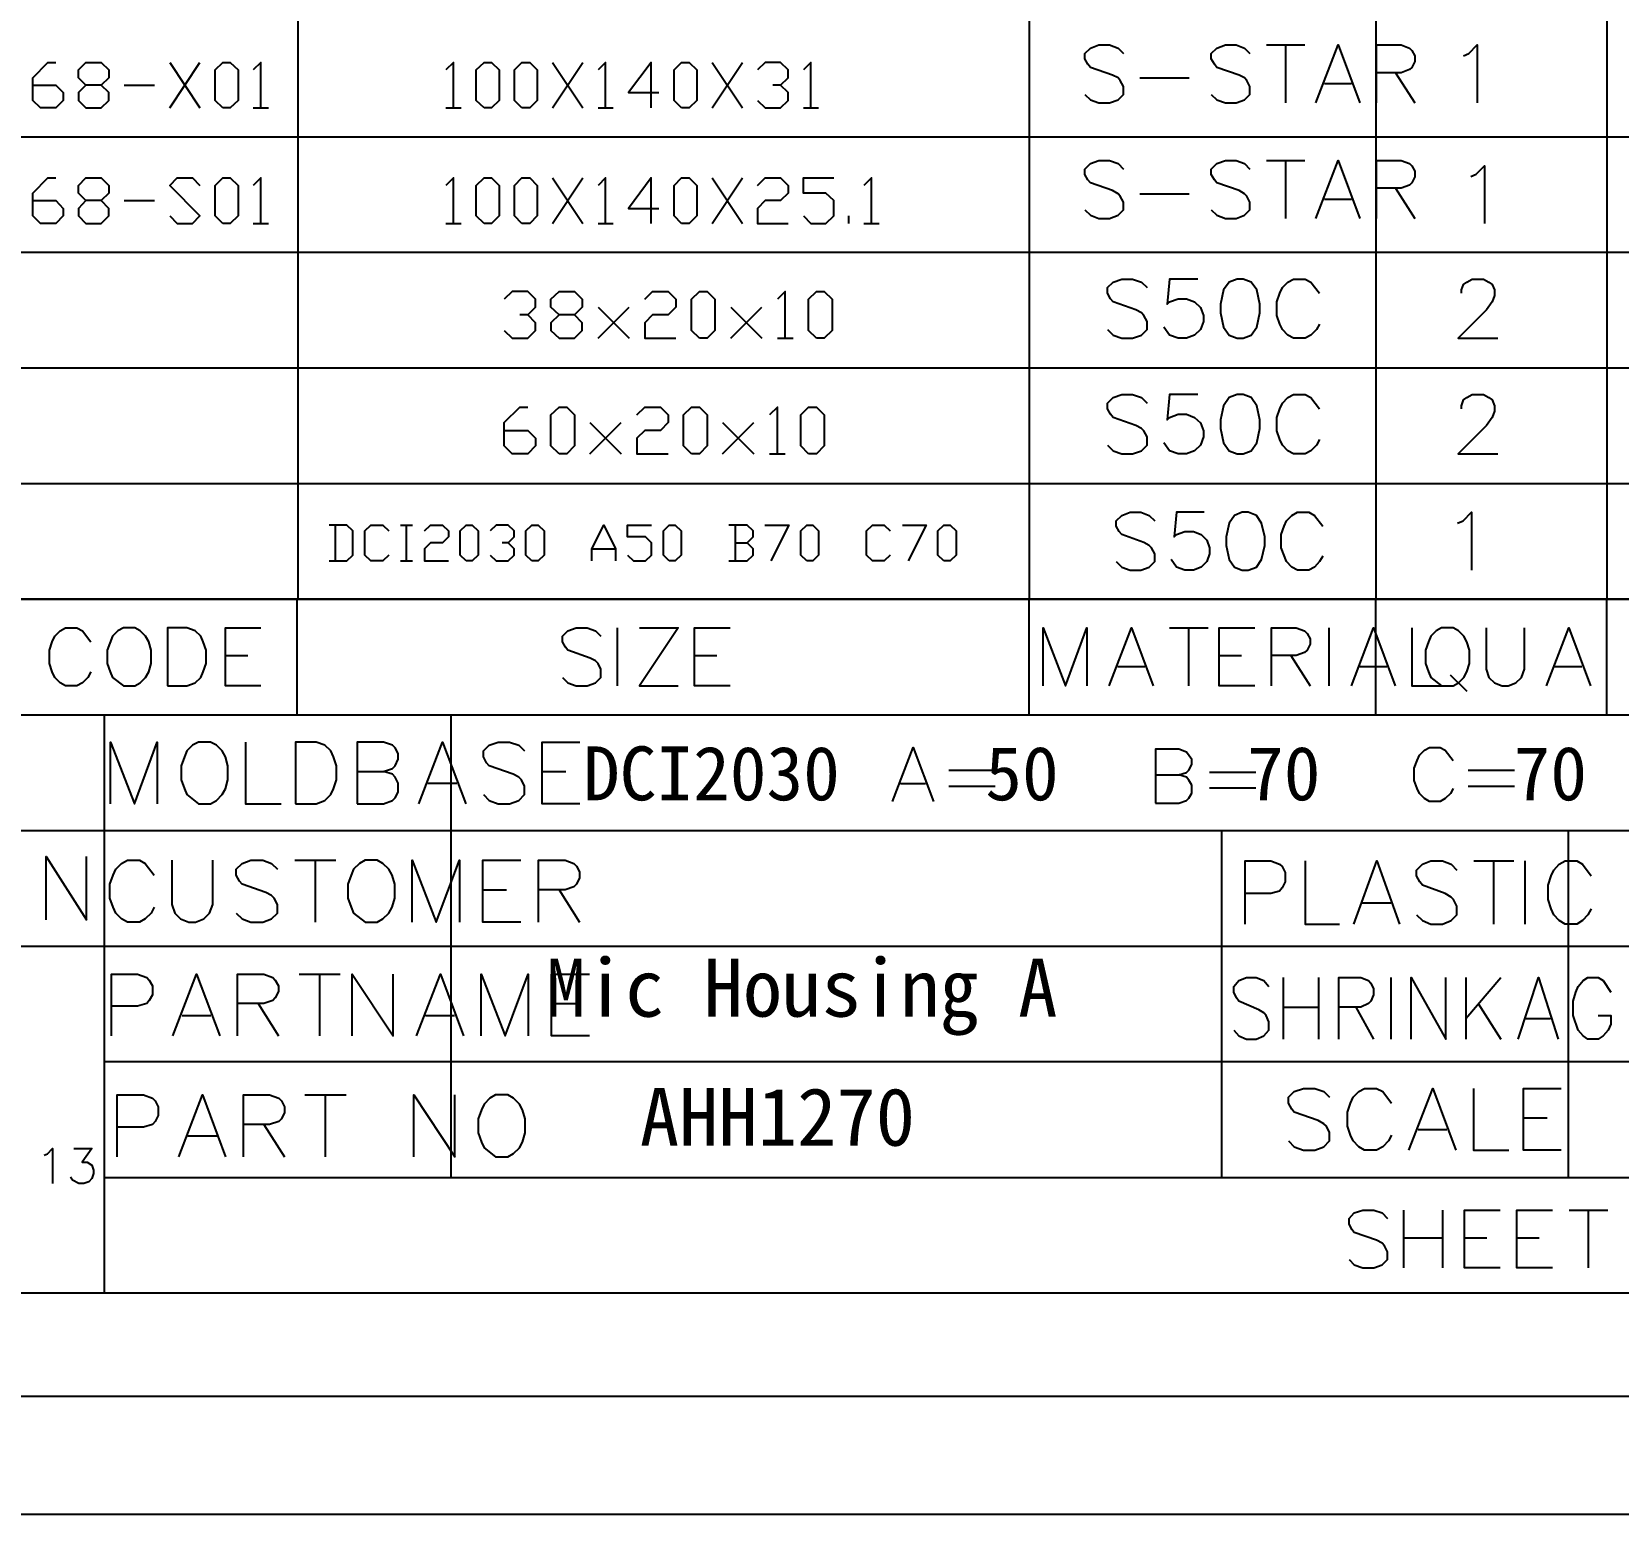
# Model space of a CAD drawing. Header units: inches. Extents: x 0 to 325, y 148 to 354.
# Drawn here: x 267.16 to 294.35, y 147.95 to 173.34 of the extents above; entities that cross this region are included whole.
import ezdxf

# ---------------------------------------------------------------- set-up
doc = ezdxf.new("R2010")
doc.units = ezdxf.units.IN
doc.header["$MEASUREMENT"] = 0
doc.styles.add('PDF SimSun', font='simsun.ttc')

# ---------------------------------------------------------------- blocks, each defined once
blk = doc.blocks.new('AHH1270-500010_3')
at = {"transparency": 33554687}
for points in [[(0.118, 147.946), (324.53, 147.946), (324.53, 353.813), (0.118, 353.813), (0.118, 147.946)], [(19.615, 149.968), (304.507, 149.968), (304.507, 351.791), (19.615, 351.791), (19.615, 149.968)], [(285.212, 172.269), (285.305, 172.176), (285.448, 172.127), (285.635, 172.127), (285.778, 172.176), (285.871, 172.269), (285.871, 172.402), (285.817, 172.506), (285.778, 172.55), (285.684, 172.599), (285.305, 172.732), (285.261, 172.786), (285.212, 172.88), (285.212, 172.968), (285.305, 173.062), (285.448, 173.116), (285.635, 173.116), (285.778, 173.062), (285.871, 172.968)], [(287.377, 172.269), (287.47, 172.176), (287.618, 172.127), (287.8, 172.127), (287.947, 172.176), (288.036, 172.269), (288.036, 172.402), (287.987, 172.506), (287.947, 172.55), (287.854, 172.599), (287.47, 172.732), (287.431, 172.786), (287.377, 172.88), (287.377, 172.968), (287.47, 173.062), (287.618, 173.116), (287.8, 173.116), (287.947, 173.062), (288.036, 172.968)], [(288.321, 173.116), (288.98, 173.116)], [(288.651, 172.127), (288.651, 173.116)], [(289.167, 172.127), (289.551, 173.116), (289.92, 172.127)], [(290.205, 172.127), (290.205, 173.116), (290.628, 173.116), (290.771, 173.062), (290.815, 173.022), (290.865, 172.929), (290.865, 172.835), (290.815, 172.732), (290.771, 172.693), (290.628, 172.638), (290.205, 172.638)], [(291.696, 172.929), (291.79, 172.968), (291.932, 173.116), (291.932, 172.127)], [(267.181, 172.427), (267.575, 172.427), (267.703, 172.299), (267.703, 172.166), (267.575, 172.038), (267.314, 172.038), (267.181, 172.166), (267.181, 172.555), (267.442, 172.816), (267.575, 172.816)], [(268.091, 172.038), (268.352, 172.038), (268.485, 172.166), (268.485, 172.299), (268.352, 172.427), (268.091, 172.427), (267.963, 172.555), (267.963, 172.688), (268.091, 172.816), (268.352, 172.816), (268.485, 172.688), (268.485, 172.555), (268.352, 172.427)], [(269.528, 172.038), (270.044, 172.816)], [(269.528, 172.816), (270.044, 172.038)], [(270.438, 172.038), (270.305, 172.166), (270.305, 172.688), (270.438, 172.816), (270.566, 172.816), (270.699, 172.688), (270.699, 172.166), (270.566, 172.038), (270.438, 172.038)], [(271.087, 172.038), (271.087, 172.816), (270.959, 172.688)], [(274.393, 172.038), (274.393, 172.816), (274.261, 172.688)], [(274.915, 172.038), (274.782, 172.166), (274.782, 172.688), (274.915, 172.816), (275.043, 172.816), (275.176, 172.688), (275.176, 172.166), (275.043, 172.038), (274.915, 172.038)], [(275.564, 172.038), (275.436, 172.166), (275.436, 172.688), (275.564, 172.816), (275.697, 172.816), (275.825, 172.688), (275.825, 172.166), (275.697, 172.038), (275.564, 172.038)], [(276.086, 172.038), (276.607, 172.816)], [(276.086, 172.816), (276.607, 172.038)], [(276.996, 172.038), (276.996, 172.816), (276.868, 172.688)], [(277.778, 172.038), (277.778, 172.816), (277.389, 172.299), (277.911, 172.299)], [(278.3, 172.038), (278.172, 172.166), (278.172, 172.688), (278.3, 172.816), (278.432, 172.816), (278.56, 172.688), (278.56, 172.166), (278.432, 172.038), (278.3, 172.038)], [(278.821, 172.038), (279.343, 172.816)], [(278.821, 172.816), (279.343, 172.038)], [(279.992, 172.427), (280.125, 172.555), (280.125, 172.688), (279.992, 172.816), (279.731, 172.816), (279.603, 172.688)], [(280.514, 172.038), (280.514, 172.816), (280.386, 172.688)], [(290.535, 172.638), (290.865, 172.127)], [(268.091, 172.427), (267.963, 172.299), (267.963, 172.166), (268.091, 172.038)], [(268.746, 172.427), (269.267, 172.427)], [(279.603, 172.166), (279.731, 172.038), (279.992, 172.038), (280.125, 172.166), (280.125, 172.299), (279.992, 172.427), (279.864, 172.427)], [(286.152, 172.55), (286.998, 172.55)], [(289.315, 172.456), (289.777, 172.456)], [(270.959, 172.038), (271.22, 172.038)], [(274.261, 172.038), (274.521, 172.038)], [(276.868, 172.038), (277.129, 172.038)], [(280.386, 172.038), (280.646, 172.038)], [(285.212, 170.292), (285.305, 170.198), (285.448, 170.144), (285.635, 170.144), (285.778, 170.198), (285.871, 170.292), (285.871, 170.425), (285.817, 170.528), (285.778, 170.567), (285.684, 170.621), (285.305, 170.754), (285.261, 170.803), (285.212, 170.897), (285.212, 170.99), (285.305, 171.084), (285.448, 171.138), (285.635, 171.138), (285.778, 171.084), (285.871, 170.99)], [(287.377, 170.292), (287.47, 170.198), (287.618, 170.144), (287.8, 170.144), (287.947, 170.198), (288.036, 170.292), (288.036, 170.425), (287.987, 170.528), (287.947, 170.567), (287.854, 170.621), (287.47, 170.754), (287.431, 170.803), (287.377, 170.897), (287.377, 170.99), (287.47, 171.084), (287.618, 171.138), (287.8, 171.138), (287.947, 171.084), (288.036, 170.99)], [(288.321, 171.138), (288.98, 171.138)], [(288.651, 170.144), (288.651, 171.138)], [(289.167, 170.144), (289.551, 171.138), (289.92, 170.144)], [(290.205, 170.144), (290.205, 171.138), (290.628, 171.138), (290.771, 171.084), (290.815, 171.044), (290.865, 170.951), (290.865, 170.858), (290.815, 170.754), (290.771, 170.715), (290.628, 170.661), (290.205, 170.661)], [(291.824, 170.862), (291.917, 170.902), (292.06, 171.044), (292.06, 170.056)], [(267.181, 170.449), (267.575, 170.449), (267.703, 170.316), (267.703, 170.188), (267.575, 170.056), (267.314, 170.056), (267.181, 170.188), (267.181, 170.577), (267.442, 170.838), (267.575, 170.838)], [(268.091, 170.056), (268.352, 170.056), (268.485, 170.188), (268.485, 170.316), (268.352, 170.449), (268.091, 170.449), (267.963, 170.577), (267.963, 170.71), (268.091, 170.838), (268.352, 170.838), (268.485, 170.71), (268.485, 170.577), (268.352, 170.449)], [(269.528, 170.188), (269.656, 170.056), (269.916, 170.056), (270.044, 170.188), (269.528, 170.71), (269.656, 170.838), (269.916, 170.838), (270.044, 170.71)], [(270.438, 170.056), (270.305, 170.188), (270.305, 170.71), (270.438, 170.838), (270.566, 170.838), (270.699, 170.71), (270.699, 170.188), (270.566, 170.056), (270.438, 170.056)], [(271.087, 170.056), (271.087, 170.838), (270.959, 170.71)], [(274.393, 170.056), (274.393, 170.838), (274.261, 170.71)], [(274.915, 170.056), (274.782, 170.188), (274.782, 170.71), (274.915, 170.838), (275.043, 170.838), (275.176, 170.71), (275.176, 170.188), (275.043, 170.056), (274.915, 170.056)], [(275.564, 170.056), (275.436, 170.188), (275.436, 170.71), (275.564, 170.838), (275.697, 170.838), (275.825, 170.71), (275.825, 170.188), (275.697, 170.056), (275.564, 170.056)], [(276.086, 170.056), (276.607, 170.838)], [(276.086, 170.838), (276.607, 170.056)], [(276.996, 170.056), (276.996, 170.838), (276.868, 170.71)], [(277.778, 170.056), (277.778, 170.838), (277.389, 170.316), (277.911, 170.316)], [(278.3, 170.056), (278.172, 170.188), (278.172, 170.71), (278.3, 170.838), (278.432, 170.838), (278.56, 170.71), (278.56, 170.188), (278.432, 170.056), (278.3, 170.056)], [(278.821, 170.056), (279.343, 170.838)], [(278.821, 170.838), (279.343, 170.056)], [(279.603, 170.71), (279.731, 170.838), (279.992, 170.838), (280.125, 170.71), (280.125, 170.577), (279.992, 170.449), (279.731, 170.449), (279.603, 170.316), (279.603, 170.056), (280.125, 170.056)], [(280.386, 170.188), (280.514, 170.056), (280.774, 170.056), (280.907, 170.188), (280.907, 170.449), (280.774, 170.577), (280.386, 170.577), (280.386, 170.838), (280.907, 170.838)], [(281.556, 170.056), (281.556, 170.838), (281.424, 170.71)], [(286.152, 170.567), (286.998, 170.567)], [(289.315, 170.474), (289.777, 170.474)], [(290.535, 170.661), (290.865, 170.144)], [(268.091, 170.449), (267.963, 170.316), (267.963, 170.188), (268.091, 170.056)], [(268.746, 170.449), (269.267, 170.449)], [(281.168, 170.056), (281.168, 170.188)], [(270.959, 170.056), (271.22, 170.056)], [(274.261, 170.056), (274.521, 170.056)], [(276.868, 170.056), (277.129, 170.056)], [(281.424, 170.056), (281.684, 170.056)], [(285.596, 168.24), (285.694, 168.142), (285.842, 168.093), (286.029, 168.093), (286.181, 168.142), (286.275, 168.24), (286.275, 168.378), (286.22, 168.481), (286.181, 168.526), (286.083, 168.58), (285.694, 168.717), (285.65, 168.767), (285.596, 168.865), (285.596, 168.959), (285.694, 169.052), (285.842, 169.106), (286.029, 169.106), (286.181, 169.052), (286.275, 168.959)], [(287.145, 169.106), (286.658, 169.106), (286.619, 168.673), (286.658, 168.717), (286.806, 168.767), (286.953, 168.767), (287.091, 168.717), (287.19, 168.619), (287.244, 168.481), (287.244, 168.378), (287.19, 168.24), (287.091, 168.142), (286.953, 168.093), (286.806, 168.093), (286.658, 168.142), (286.565, 168.28)], [(287.819, 168.093), (287.923, 168.093), (288.06, 168.142), (288.154, 168.28), (288.208, 168.526), (288.208, 168.673), (288.154, 168.919), (288.06, 169.052), (287.923, 169.106), (287.819, 169.106), (287.682, 169.052), (287.583, 168.919), (287.534, 168.673), (287.534, 168.526), (287.583, 168.28), (287.682, 168.142), (287.819, 168.093)], [(289.231, 168.334), (289.177, 168.24), (289.084, 168.142), (288.985, 168.093), (288.784, 168.093), (288.69, 168.142), (288.597, 168.24), (288.552, 168.334), (288.498, 168.481), (288.498, 168.717), (288.552, 168.865), (288.597, 168.959), (288.69, 169.052), (288.784, 169.106), (288.985, 169.106), (289.084, 169.052), (289.231, 168.865)], [(291.662, 168.865), (291.662, 168.919), (291.701, 169.013), (291.755, 169.052), (291.849, 169.106), (292.04, 169.106), (292.134, 169.052), (292.188, 169.013), (292.232, 168.919), (292.232, 168.821), (292.188, 168.717), (292.095, 168.58), (291.608, 168.093), (292.286, 168.093)], [(275.663, 168.491), (275.795, 168.624), (275.795, 168.762), (275.663, 168.895), (275.397, 168.895), (275.259, 168.762)], [(276.199, 168.093), (276.465, 168.093), (276.597, 168.225), (276.597, 168.358), (276.465, 168.491), (276.199, 168.491), (276.061, 168.624), (276.061, 168.762), (276.199, 168.895), (276.465, 168.895), (276.597, 168.762), (276.597, 168.624), (276.465, 168.491)], [(277.67, 168.762), (277.803, 168.895), (278.068, 168.895), (278.201, 168.762), (278.201, 168.624), (278.068, 168.491), (277.803, 168.491), (277.67, 168.358), (277.67, 168.093), (278.201, 168.093)], [(278.605, 168.093), (278.472, 168.225), (278.472, 168.762), (278.605, 168.895), (278.737, 168.895), (278.87, 168.762), (278.87, 168.225), (278.737, 168.093), (278.605, 168.093)], [(280.076, 168.093), (280.076, 168.895), (279.943, 168.762)], [(280.612, 168.093), (280.474, 168.225), (280.474, 168.762), (280.612, 168.895), (280.745, 168.895), (280.878, 168.762), (280.878, 168.225), (280.745, 168.093), (280.612, 168.093)], [(276.868, 168.093), (277.399, 168.624)], [(276.868, 168.624), (277.399, 168.093)], [(279.141, 168.093), (279.672, 168.624)], [(279.141, 168.624), (279.672, 168.093)], [(275.259, 168.225), (275.397, 168.093), (275.663, 168.093), (275.795, 168.225), (275.795, 168.358), (275.663, 168.491), (275.53, 168.491)], [(276.199, 168.491), (276.061, 168.358), (276.061, 168.225), (276.199, 168.093)], [(279.943, 168.093), (280.209, 168.093)], [(285.596, 166.262), (285.694, 166.164), (285.842, 166.11), (286.029, 166.11), (286.181, 166.164), (286.275, 166.262), (286.275, 166.4), (286.22, 166.504), (286.181, 166.548), (286.083, 166.597), (285.694, 166.735), (285.65, 166.789), (285.596, 166.882), (285.596, 166.981), (285.694, 167.074), (285.842, 167.128), (286.029, 167.128), (286.181, 167.074), (286.275, 166.981)], [(287.145, 167.128), (286.658, 167.128), (286.619, 166.695), (286.658, 166.735), (286.806, 166.789), (286.953, 166.789), (287.091, 166.735), (287.19, 166.641), (287.244, 166.504), (287.244, 166.4), (287.19, 166.262), (287.091, 166.164), (286.953, 166.11), (286.806, 166.11), (286.658, 166.164), (286.565, 166.302)], [(287.819, 166.11), (287.923, 166.11), (288.06, 166.164), (288.154, 166.302), (288.208, 166.548), (288.208, 166.695), (288.154, 166.936), (288.06, 167.074), (287.923, 167.128), (287.819, 167.128), (287.682, 167.074), (287.583, 166.936), (287.534, 166.695), (287.534, 166.548), (287.583, 166.302), (287.682, 166.164), (287.819, 166.11)], [(289.231, 166.356), (289.177, 166.262), (289.084, 166.164), (288.985, 166.11), (288.784, 166.11), (288.69, 166.164), (288.597, 166.262), (288.552, 166.356), (288.498, 166.504), (288.498, 166.735), (288.552, 166.882), (288.597, 166.981), (288.69, 167.074), (288.784, 167.128), (288.985, 167.128), (289.084, 167.074), (289.231, 166.882)], [(291.662, 166.882), (291.662, 166.936), (291.701, 167.035), (291.755, 167.074), (291.849, 167.128), (292.04, 167.128), (292.134, 167.074), (292.188, 167.035), (292.232, 166.936), (292.232, 166.843), (292.188, 166.735), (292.095, 166.597), (291.608, 166.11), (292.286, 166.11)], [(275.259, 166.513), (275.663, 166.513), (275.795, 166.381), (275.795, 166.248), (275.663, 166.11), (275.397, 166.11), (275.259, 166.248), (275.259, 166.646), (275.53, 166.912), (275.663, 166.912)], [(276.199, 166.11), (276.061, 166.248), (276.061, 166.779), (276.199, 166.912), (276.332, 166.912), (276.465, 166.779), (276.465, 166.248), (276.332, 166.11), (276.199, 166.11)], [(277.532, 166.779), (277.67, 166.912), (277.936, 166.912), (278.068, 166.779), (278.068, 166.646), (277.936, 166.513), (277.67, 166.513), (277.532, 166.381), (277.532, 166.11), (278.068, 166.11)], [(278.472, 166.11), (278.334, 166.248), (278.334, 166.779), (278.472, 166.912), (278.605, 166.912), (278.737, 166.779), (278.737, 166.248), (278.605, 166.11), (278.472, 166.11)], [(279.943, 166.11), (279.943, 166.912), (279.805, 166.779)], [(280.474, 166.11), (280.341, 166.248), (280.341, 166.779), (280.474, 166.912), (280.612, 166.912), (280.745, 166.779), (280.745, 166.248), (280.612, 166.11), (280.474, 166.11)], [(276.73, 166.11), (277.266, 166.646)], [(276.73, 166.646), (277.266, 166.11)], [(279.003, 166.11), (279.539, 166.646)], [(279.003, 166.646), (279.539, 166.11)], [(279.805, 166.11), (280.076, 166.11)], [(285.748, 164.265), (285.842, 164.172), (285.984, 164.117), (286.171, 164.117), (286.314, 164.172), (286.407, 164.265), (286.407, 164.398), (286.353, 164.501), (286.314, 164.541), (286.22, 164.595), (285.842, 164.728), (285.797, 164.782), (285.748, 164.87), (285.748, 164.964), (285.842, 165.057), (285.984, 165.111), (286.171, 165.111), (286.314, 165.057), (286.407, 164.964)], [(287.254, 165.111), (286.781, 165.111), (286.742, 164.688), (286.781, 164.728), (286.924, 164.782), (287.072, 164.782), (287.204, 164.728), (287.298, 164.634), (287.347, 164.501), (287.347, 164.398), (287.298, 164.265), (287.204, 164.172), (287.072, 164.117), (286.924, 164.117), (286.781, 164.172), (286.688, 164.304)], [(287.908, 164.117), (288.011, 164.117), (288.149, 164.172), (288.238, 164.304), (288.292, 164.541), (288.292, 164.688), (288.238, 164.924), (288.149, 165.057), (288.011, 165.111), (287.908, 165.111), (287.775, 165.057), (287.682, 164.924), (287.632, 164.688), (287.632, 164.541), (287.682, 164.304), (287.775, 164.172), (287.908, 164.117)], [(289.285, 164.359), (289.231, 164.265), (289.143, 164.172), (289.049, 164.117), (288.852, 164.117), (288.759, 164.172), (288.666, 164.265), (288.572, 164.501), (288.572, 164.728), (288.626, 164.87), (288.666, 164.964), (288.759, 165.057), (288.852, 165.111), (289.049, 165.111), (289.143, 165.057), (289.285, 164.87)], [(291.598, 164.924), (291.691, 164.964), (291.834, 165.111), (291.834, 164.117)], [(272.258, 164.28), (272.563, 164.28), (272.667, 164.378), (272.667, 164.791), (272.563, 164.89), (272.258, 164.89)], [(272.362, 164.89), (272.362, 164.28)], [(273.281, 164.378), (273.178, 164.28), (272.972, 164.28), (272.873, 164.378), (272.873, 164.791), (272.972, 164.89), (273.178, 164.89), (273.281, 164.791)], [(273.483, 164.89), (273.69, 164.89)], [(273.587, 164.28), (273.587, 164.89)], [(273.896, 164.791), (273.995, 164.89), (274.201, 164.89), (274.305, 164.791), (274.305, 164.688), (274.201, 164.585), (273.995, 164.585), (273.896, 164.482), (273.896, 164.28), (274.305, 164.28)], [(274.61, 164.28), (274.507, 164.378), (274.507, 164.791), (274.61, 164.89), (274.713, 164.89), (274.816, 164.791), (274.816, 164.378), (274.713, 164.28), (274.61, 164.28)], [(275.328, 164.585), (275.431, 164.688), (275.431, 164.791), (275.328, 164.89), (275.121, 164.89), (275.018, 164.791)], [(275.736, 164.28), (275.633, 164.378), (275.633, 164.791), (275.736, 164.89), (275.84, 164.89), (275.943, 164.791), (275.943, 164.378), (275.84, 164.28), (275.736, 164.28)], [(276.76, 164.28), (276.76, 164.482), (276.966, 164.89), (277.168, 164.482), (277.168, 164.28)], [(277.375, 164.378), (277.478, 164.28), (277.68, 164.28), (277.783, 164.378), (277.783, 164.585), (277.68, 164.688), (277.375, 164.688), (277.375, 164.89), (277.783, 164.89)], [(278.088, 164.28), (277.99, 164.378), (277.99, 164.791), (278.088, 164.89), (278.191, 164.89), (278.295, 164.791), (278.295, 164.378), (278.191, 164.28), (278.088, 164.28)], [(279.111, 164.28), (279.421, 164.28), (279.525, 164.378), (279.525, 164.482), (279.421, 164.585), (279.525, 164.688), (279.525, 164.791), (279.421, 164.89), (279.111, 164.89)], [(279.215, 164.89), (279.215, 164.28)], [(279.726, 164.89), (280.135, 164.89), (279.83, 164.28)], [(280.445, 164.28), (280.341, 164.378), (280.341, 164.791), (280.445, 164.89), (280.548, 164.89), (280.646, 164.791), (280.646, 164.378), (280.548, 164.28), (280.445, 164.28)], [(281.876, 164.378), (281.773, 164.28), (281.571, 164.28), (281.468, 164.378), (281.468, 164.791), (281.571, 164.89), (281.773, 164.89), (281.876, 164.791)], [(282.083, 164.89), (282.491, 164.89), (282.181, 164.28)], [(282.796, 164.28), (282.693, 164.378), (282.693, 164.791), (282.796, 164.89), (282.9, 164.89), (283.003, 164.791), (283.003, 164.378), (282.9, 164.28), (282.796, 164.28)], [(275.018, 164.378), (275.121, 164.28), (275.328, 164.28), (275.431, 164.378), (275.431, 164.482), (275.328, 164.585), (275.225, 164.585)], [(276.76, 164.482), (277.168, 164.482)], [(279.215, 164.585), (279.421, 164.585)], [(273.483, 164.28), (273.69, 164.28)], [(250.577, 163.621), (302.736, 163.621)], [(271.707, 163.621), (271.707, 161.638)], [(284.248, 163.621), (284.248, 161.638)], [(290.191, 163.621), (290.191, 161.638)], [(294.151, 163.621), (294.151, 161.638)], [(268.175, 162.376), (268.126, 162.282), (268.032, 162.189), (267.939, 162.14), (267.742, 162.14), (267.653, 162.189), (267.56, 162.282), (267.516, 162.376), (267.466, 162.519), (267.466, 162.75), (267.516, 162.892), (267.56, 162.986), (267.653, 163.079), (267.742, 163.129), (267.939, 163.129), (268.032, 163.079), (268.175, 162.892)], [(268.736, 162.14), (268.932, 162.14), (269.021, 162.189), (269.115, 162.282), (269.169, 162.376), (269.208, 162.519), (269.208, 162.75), (269.169, 162.892), (269.115, 162.986), (269.021, 163.079), (268.932, 163.129), (268.736, 163.129), (268.642, 163.079), (268.549, 162.986), (268.455, 162.75), (268.455, 162.519), (268.509, 162.376), (268.549, 162.282), (268.736, 162.14)], [(269.493, 162.14), (269.823, 162.14), (269.966, 162.189), (270.059, 162.282), (270.103, 162.376), (270.153, 162.519), (270.153, 162.75), (270.103, 162.892), (270.059, 162.986), (269.966, 163.079), (269.823, 163.129), (269.493, 163.129), (269.493, 162.14)], [(271.092, 162.14), (270.482, 162.14), (270.482, 163.129), (271.092, 163.129)], [(276.258, 162.282), (276.351, 162.189), (276.494, 162.14), (276.681, 162.14), (276.824, 162.189), (276.917, 162.282), (276.917, 162.42), (276.868, 162.519), (276.824, 162.563), (276.735, 162.612), (276.351, 162.75), (276.312, 162.799), (276.258, 162.892), (276.258, 162.986), (276.351, 163.079), (276.494, 163.129), (276.681, 163.129), (276.824, 163.079), (276.917, 162.986)], [(277.203, 162.14), (277.203, 163.129)], [(277.576, 163.129), (278.241, 163.129), (277.576, 162.14), (278.241, 162.14)], [(279.131, 162.14), (278.521, 162.14), (278.521, 163.129), (279.131, 163.129)], [(284.494, 162.14), (284.494, 163.129), (284.877, 162.14), (285.246, 163.129), (285.246, 162.14)], [(285.625, 162.14), (286.009, 163.129), (286.378, 162.14)], [(286.663, 163.129), (287.322, 163.129)], [(286.993, 162.14), (286.993, 163.129)], [(288.124, 162.14), (287.514, 162.14), (287.514, 163.129), (288.124, 163.129)], [(288.41, 162.14), (288.41, 163.129), (288.833, 163.129), (288.975, 163.079), (289.02, 163.035), (289.069, 162.942), (289.069, 162.853), (289.02, 162.75), (288.975, 162.706), (288.833, 162.656), (288.41, 162.656)], [(289.399, 162.14), (289.399, 163.129)], [(289.777, 162.14), (290.156, 163.129), (290.53, 162.14)], [(290.815, 163.129), (290.815, 162.14), (291.381, 162.14)], [(291.322, 162.14), (291.519, 162.14), (291.612, 162.189), (291.706, 162.282), (291.755, 162.376), (291.799, 162.519), (291.799, 162.75), (291.755, 162.892), (291.706, 162.986), (291.612, 163.079), (291.519, 163.129), (291.322, 163.129), (291.229, 163.079), (291.14, 162.986), (291.096, 162.892), (291.047, 162.75), (291.047, 162.519), (291.096, 162.376), (291.14, 162.282), (291.322, 162.14)], [(292.085, 163.129), (292.085, 162.42), (292.134, 162.282), (292.227, 162.189), (292.36, 162.14), (292.464, 162.14), (292.596, 162.189), (292.69, 162.282), (292.744, 162.42), (292.744, 163.129)], [(293.118, 162.14), (293.502, 163.129), (293.876, 162.14)], [(270.482, 162.656), (270.866, 162.656)], [(278.521, 162.656), (278.905, 162.656)], [(287.514, 162.656), (287.893, 162.656)], [(288.739, 162.656), (289.069, 162.14)], [(285.773, 162.469), (286.235, 162.469)], [(289.92, 162.469), (290.387, 162.469)], [(291.47, 162.327), (291.755, 162.046)], [(293.265, 162.469), (293.728, 162.469)], [(250.577, 161.638), (302.736, 161.638)], [(250.577, 161.638), (302.736, 161.638)], [(268.406, 161.638), (268.406, 151.735)], [(274.344, 161.638), (274.344, 153.717)], [(268.514, 160.118), (268.514, 161.175), (268.923, 160.118), (269.316, 161.175), (269.316, 160.118)], [(270.02, 160.118), (270.226, 160.118), (270.33, 160.172), (270.428, 160.275), (270.482, 160.374), (270.526, 160.526), (270.526, 160.767), (270.482, 160.92), (270.428, 161.023), (270.33, 161.121), (270.226, 161.175), (270.02, 161.175), (269.921, 161.121), (269.823, 161.023), (269.779, 160.92), (269.725, 160.767), (269.725, 160.526), (269.779, 160.374), (269.823, 160.275), (270.02, 160.118)], [(270.827, 161.175), (270.827, 160.118), (271.437, 160.118)], [(271.683, 160.118), (272.037, 160.118), (272.189, 160.172), (272.288, 160.275), (272.332, 160.374), (272.386, 160.526), (272.386, 160.767), (272.332, 160.92), (272.288, 161.023), (272.189, 161.121), (272.037, 161.175), (271.683, 161.175), (271.683, 160.118)], [(272.74, 160.118), (273.193, 160.118), (273.345, 160.172), (273.39, 160.216), (273.444, 160.315), (273.444, 160.472), (273.39, 160.57), (273.345, 160.624), (273.193, 160.669), (273.345, 160.723), (273.39, 160.767), (273.444, 160.88), (273.444, 160.979), (273.39, 161.077), (273.345, 161.121), (273.193, 161.175), (272.74, 161.175), (272.74, 160.118)], [(273.798, 160.118), (274.201, 161.175), (274.6, 160.118)], [(274.905, 160.275), (275.003, 160.172), (275.156, 160.118), (275.353, 160.118), (275.51, 160.172), (275.609, 160.275), (275.609, 160.418), (275.554, 160.526), (275.51, 160.57), (275.412, 160.624), (275.003, 160.767), (274.959, 160.821), (274.905, 160.92), (274.905, 161.023), (275.003, 161.121), (275.156, 161.175), (275.353, 161.175), (275.51, 161.121), (275.609, 161.023)], [(276.558, 160.118), (275.909, 160.118), (275.909, 161.175), (276.558, 161.175)], [(281.916, 160.157), (282.27, 161.082), (282.619, 160.157)], [(286.422, 160.128), (286.821, 160.128), (286.953, 160.172), (286.993, 160.211), (287.042, 160.3), (287.042, 160.433), (286.993, 160.521), (286.953, 160.57), (286.821, 160.61), (286.953, 160.654), (286.993, 160.693), (287.042, 160.792), (287.042, 160.875), (286.953, 161.003), (286.821, 161.052), (286.422, 161.052), (286.422, 160.128)], [(291.519, 160.378), (291.475, 160.295), (291.386, 160.206), (291.298, 160.157), (291.116, 160.157), (291.032, 160.206), (290.943, 160.295), (290.904, 160.378), (290.855, 160.516), (290.855, 160.728), (290.904, 160.861), (290.943, 160.949), (291.032, 161.033), (291.116, 161.082), (291.298, 161.082), (291.386, 161.033), (291.519, 160.861)], [(283.672, 160.688), (282.88, 160.688)], [(292.572, 160.688), (291.78, 160.688)], [(272.74, 160.669), (273.193, 160.669)], [(273.951, 160.472), (274.447, 160.472)], [(275.909, 160.669), (276.317, 160.669)], [(282.048, 160.467), (282.481, 160.467)], [(282.88, 160.418), (283.672, 160.418)], [(286.422, 160.61), (286.821, 160.61)], [(288.139, 160.654), (287.347, 160.654)], [(291.78, 160.418), (292.572, 160.418)], [(287.347, 160.388), (288.139, 160.388)], [(250.577, 159.66), (302.736, 159.66)], [(287.549, 159.66), (287.549, 153.717)], [(293.492, 159.66), (293.492, 153.717)], [(267.412, 158.13), (267.412, 159.212), (268.101, 158.13), (268.101, 159.212)], [(269.262, 158.347), (269.208, 158.243), (269.11, 158.145), (269.011, 158.091), (268.805, 158.091), (268.701, 158.145), (268.603, 158.243), (268.559, 158.347), (268.504, 158.499), (268.504, 158.74), (268.559, 158.893), (268.603, 158.996), (268.701, 159.094), (268.805, 159.149), (269.011, 159.149), (269.11, 159.094), (269.262, 158.893)], [(269.562, 159.149), (269.562, 158.391), (269.616, 158.243), (269.715, 158.145), (269.857, 158.091), (269.971, 158.091), (270.113, 158.145), (270.212, 158.243), (270.266, 158.391), (270.266, 159.149)], [(270.669, 158.243), (270.768, 158.145), (270.92, 158.091), (271.122, 158.091), (271.274, 158.145), (271.373, 158.243), (271.373, 158.391), (271.319, 158.499), (271.274, 158.543), (271.176, 158.598), (270.768, 158.74), (270.723, 158.794), (270.669, 158.893), (270.669, 158.996), (270.768, 159.094), (270.92, 159.149), (271.122, 159.149), (271.274, 159.094), (271.373, 158.996)], [(271.673, 159.149), (272.376, 159.149)], [(272.027, 158.091), (272.027, 159.149)], [(272.878, 158.091), (273.085, 158.091), (273.183, 158.145), (273.281, 158.243), (273.341, 158.347), (273.385, 158.499), (273.385, 158.74), (273.341, 158.893), (273.281, 158.996), (273.183, 159.094), (273.085, 159.149), (272.878, 159.149), (272.78, 159.094), (272.676, 158.996), (272.637, 158.893), (272.578, 158.74), (272.578, 158.499), (272.637, 158.347), (272.676, 158.243), (272.878, 158.091)], [(273.685, 158.091), (273.685, 159.149), (274.093, 158.091), (274.492, 159.149), (274.492, 158.091)], [(275.545, 158.091), (274.895, 158.091), (274.895, 159.149), (275.545, 159.149)], [(275.85, 158.091), (275.85, 159.149), (276.302, 159.149), (276.455, 159.094), (276.499, 159.05), (276.553, 158.952), (276.553, 158.848), (276.499, 158.74), (276.455, 158.696), (276.302, 158.642), (275.85, 158.642)], [(287.957, 158.056), (287.957, 159.139), (288.395, 159.139), (288.547, 159.085), (288.592, 159.04), (288.641, 158.937), (288.641, 158.78), (288.592, 158.676), (288.547, 158.622), (288.395, 158.578), (287.957, 158.578)], [(288.985, 159.139), (288.985, 158.056), (289.576, 158.056)], [(289.817, 158.056), (290.215, 159.139), (290.599, 158.056)], [(290.894, 158.214), (290.993, 158.115), (291.14, 158.056), (291.337, 158.056), (291.485, 158.115), (291.583, 158.214), (291.583, 158.361), (291.529, 158.475), (291.485, 158.519), (291.386, 158.578), (290.993, 158.721), (290.948, 158.78), (290.894, 158.883), (290.894, 158.981), (290.993, 159.085), (291.14, 159.139), (291.337, 159.139), (291.485, 159.085), (291.583, 158.981)], [(291.873, 159.139), (292.562, 159.139)], [(292.218, 158.056), (292.218, 159.139)], [(292.754, 158.056), (292.754, 159.139)], [(293.885, 158.317), (293.831, 158.214), (293.738, 158.115), (293.639, 158.056), (293.438, 158.056), (293.339, 158.115), (293.246, 158.214), (293.202, 158.317), (293.147, 158.475), (293.147, 158.721), (293.202, 158.883), (293.246, 158.981), (293.339, 159.085), (293.438, 159.139), (293.639, 159.139), (293.738, 159.085), (293.885, 158.883)], [(274.895, 158.642), (275.299, 158.642)], [(276.204, 158.642), (276.553, 158.091)], [(289.969, 158.42), (290.451, 158.42)], [(250.577, 157.678), (302.736, 157.678)], [(268.529, 156.143), (268.529, 157.2), (268.977, 157.2), (269.134, 157.141), (269.178, 157.097), (269.233, 156.999), (269.233, 156.846), (269.178, 156.748), (269.134, 156.694), (268.977, 156.649), (268.529, 156.649)], [(269.582, 156.143), (269.99, 157.2), (270.389, 156.143)], [(270.689, 156.143), (270.689, 157.2), (271.141, 157.2), (271.294, 157.141), (271.338, 157.097), (271.392, 156.999), (271.392, 156.9), (271.338, 156.792), (271.294, 156.748), (271.141, 156.694), (270.689, 156.694)], [(271.747, 157.2), (272.45, 157.2)], [(272.101, 156.143), (272.101, 157.2)], [(272.652, 156.143), (272.652, 157.2), (273.355, 156.143), (273.355, 157.2)], [(273.759, 156.143), (274.167, 157.2), (274.561, 156.143)], [(274.866, 156.143), (274.866, 157.2), (275.274, 156.143), (275.668, 157.2), (275.668, 156.143)], [(276.72, 156.143), (276.071, 156.143), (276.071, 157.2), (276.72, 157.2)], [(287.765, 156.241), (287.849, 156.143), (287.977, 156.084), (288.144, 156.084), (288.277, 156.143), (288.36, 156.241), (288.36, 156.384), (288.316, 156.492), (288.277, 156.536), (288.193, 156.59), (287.849, 156.733), (287.809, 156.792), (287.765, 156.89), (287.765, 156.989), (287.849, 157.087), (287.977, 157.141), (288.144, 157.141), (288.277, 157.087), (288.36, 156.989)], [(288.616, 156.084), (288.616, 157.141)], [(289.217, 156.084), (289.217, 157.141)], [(289.561, 156.084), (289.561, 157.141), (289.94, 157.141), (290.073, 157.087), (290.112, 157.043), (290.156, 156.945), (290.156, 156.846), (290.112, 156.733), (290.073, 156.694), (289.94, 156.635), (289.561, 156.635)], [(290.456, 156.084), (290.456, 157.141)], [(290.801, 156.084), (290.801, 157.141), (291.396, 156.084), (291.396, 157.141)], [(291.74, 157.141), (291.74, 156.084)], [(291.74, 156.438), (292.336, 157.141)], [(292.636, 156.084), (292.985, 157.141), (293.32, 156.084)], [(294.008, 156.492), (294.225, 156.492), (294.225, 156.339), (294.176, 156.241), (294.092, 156.143), (294.008, 156.084), (293.831, 156.084), (293.748, 156.143), (293.664, 156.241), (293.575, 156.492), (293.575, 156.733), (293.625, 156.89), (293.664, 156.989), (293.748, 157.087), (293.831, 157.141), (294.008, 157.141), (294.092, 157.087), (294.225, 156.89)], [(271.043, 156.694), (271.392, 156.143)], [(276.071, 156.694), (276.479, 156.694)], [(288.616, 156.635), (289.217, 156.635)], [(289.856, 156.635), (290.156, 156.084)], [(291.952, 156.694), (292.336, 156.084)], [(269.739, 156.492), (270.231, 156.492)], [(273.911, 156.492), (274.408, 156.492)], [(292.769, 156.438), (293.187, 156.438)], [(268.406, 155.7), (302.736, 155.7)], [(288.7, 154.342), (288.798, 154.239), (288.956, 154.185), (289.153, 154.185), (289.305, 154.239), (289.403, 154.342), (289.403, 154.485), (289.349, 154.593), (289.305, 154.637), (289.207, 154.691), (288.798, 154.834), (288.754, 154.888), (288.7, 154.986), (288.7, 155.09), (288.798, 155.188), (288.956, 155.242), (289.153, 155.242), (289.305, 155.188), (289.403, 155.09)], [(290.466, 154.44), (290.412, 154.342), (290.314, 154.239), (290.21, 154.185), (290.004, 154.185), (289.905, 154.239), (289.807, 154.342), (289.763, 154.44), (289.709, 154.593), (289.709, 154.834), (289.763, 154.986), (289.807, 155.09), (289.905, 155.188), (290.004, 155.242), (290.21, 155.242), (290.314, 155.188), (290.466, 154.986)], [(290.761, 154.185), (291.17, 155.242), (291.568, 154.185)], [(291.868, 155.242), (291.868, 154.185), (292.473, 154.185)], [(293.374, 154.185), (292.724, 154.185), (292.724, 155.242), (293.374, 155.242)], [(268.627, 154.071), (268.627, 155.129), (269.08, 155.129), (269.233, 155.075), (269.277, 155.031), (269.331, 154.927), (269.331, 154.775), (269.277, 154.677), (269.233, 154.622), (269.08, 154.578), (268.627, 154.578)], [(269.685, 154.071), (270.089, 155.129), (270.487, 154.071)], [(270.792, 154.071), (270.792, 155.129), (271.24, 155.129), (271.397, 155.075), (271.442, 155.031), (271.496, 154.927), (271.496, 154.829), (271.442, 154.721), (271.397, 154.677), (271.24, 154.622), (270.792, 154.622)], [(271.845, 155.129), (272.553, 155.129)], [(272.199, 154.071), (272.199, 155.129)], [(273.71, 154.071), (273.71, 155.129), (274.413, 154.071), (274.413, 155.129)], [(275.112, 154.071), (275.323, 154.071), (275.422, 154.126), (275.52, 154.224), (275.574, 154.322), (275.618, 154.48), (275.618, 154.721), (275.574, 154.873), (275.52, 154.972), (275.422, 155.075), (275.323, 155.129), (275.112, 155.129), (275.013, 155.075), (274.915, 154.972), (274.871, 154.873), (274.816, 154.721), (274.816, 154.48), (274.871, 154.322), (274.915, 154.224), (275.112, 154.071)], [(292.724, 154.736), (293.133, 154.736)], [(269.838, 154.426), (270.335, 154.426)], [(271.141, 154.622), (271.496, 154.071)], [(290.919, 154.539), (291.411, 154.539)], [(267.378, 154.096), (267.432, 154.121), (267.521, 154.209), (267.521, 153.614)], [(267.885, 154.209), (268.195, 154.209), (268.027, 153.978), (268.116, 153.978), (268.195, 153.924), (268.224, 153.84), (268.224, 153.781), (268.195, 153.697), (268.14, 153.643), (268.057, 153.614), (267.973, 153.614), (267.86, 153.668), (267.83, 153.722)], [(268.406, 153.717), (302.736, 153.717)], [(289.738, 152.31), (289.827, 152.217), (289.974, 152.167), (290.161, 152.167), (290.304, 152.217), (290.397, 152.31), (290.397, 152.443), (290.343, 152.546), (290.304, 152.591), (290.21, 152.64), (289.827, 152.773), (289.787, 152.827), (289.738, 152.92), (289.738, 153.014), (289.827, 153.107), (289.974, 153.156), (290.161, 153.156), (290.304, 153.107), (290.397, 153.014)], [(290.678, 152.167), (290.678, 153.156)], [(291.342, 152.167), (291.342, 153.156)], [(292.326, 152.167), (291.716, 152.167), (291.716, 153.156), (292.326, 153.156)], [(293.221, 152.167), (292.611, 152.167), (292.611, 153.156), (293.221, 153.156)], [(293.507, 153.156), (294.171, 153.156)], [(293.841, 152.167), (293.841, 153.156)], [(290.678, 152.684), (291.342, 152.684)], [(291.716, 152.684), (292.099, 152.684)], [(292.611, 152.684), (292.995, 152.684)], [(302.736, 151.735), (24.781, 151.735)], [(302.736, 151.735), (250.577, 151.735)]]:
    blk.add_lwpolyline(points, dxfattribs=at)
at = {"color": 4, "transparency": 33554687}
for points in [[(271.727, 163.621), (271.727, 219.037)], [(284.262, 163.621), (284.262, 219.037)], [(290.2, 163.621), (290.2, 219.037)], [(294.161, 163.621), (294.161, 219.037)], [(302.736, 171.536), (250.616, 171.536)], [(302.736, 169.559), (250.616, 169.559)], [(302.736, 167.581), (250.616, 167.581)], [(302.736, 165.598), (250.616, 165.598)], [(302.736, 163.621), (250.616, 163.621)]]:
    blk.add_lwpolyline(points, dxfattribs=at)
at = {"attachment_point": 7, "style": 'PDF SimSun'}
for s, insert, char_height in [('\\W1.000210;DCI2030', (276.61, 160.161), 0.9242), ('\\W1.000584;50', (283.504, 160.161), 0.9242), ('\\W1.000123;70', (287.99, 160.161), 0.9242), ('\\W1.000123;70', (292.557, 160.161), 0.9242), ('\\W1.000106;Mic Housing A', (275.982, 156.145), 0.99022), ('\\W1.000160;AHH1270', (277.584, 154.243), 0.99022)]:
    blk.add_mtext(s, dxfattribs=dict(at, insert=insert, char_height=char_height))

msp = doc.modelspace()

# ---------------------------------------------------------------- block references
msp.add_blockref('AHH1270-500010_3', (0, 0))

doc.saveas('drawing.dxf')
